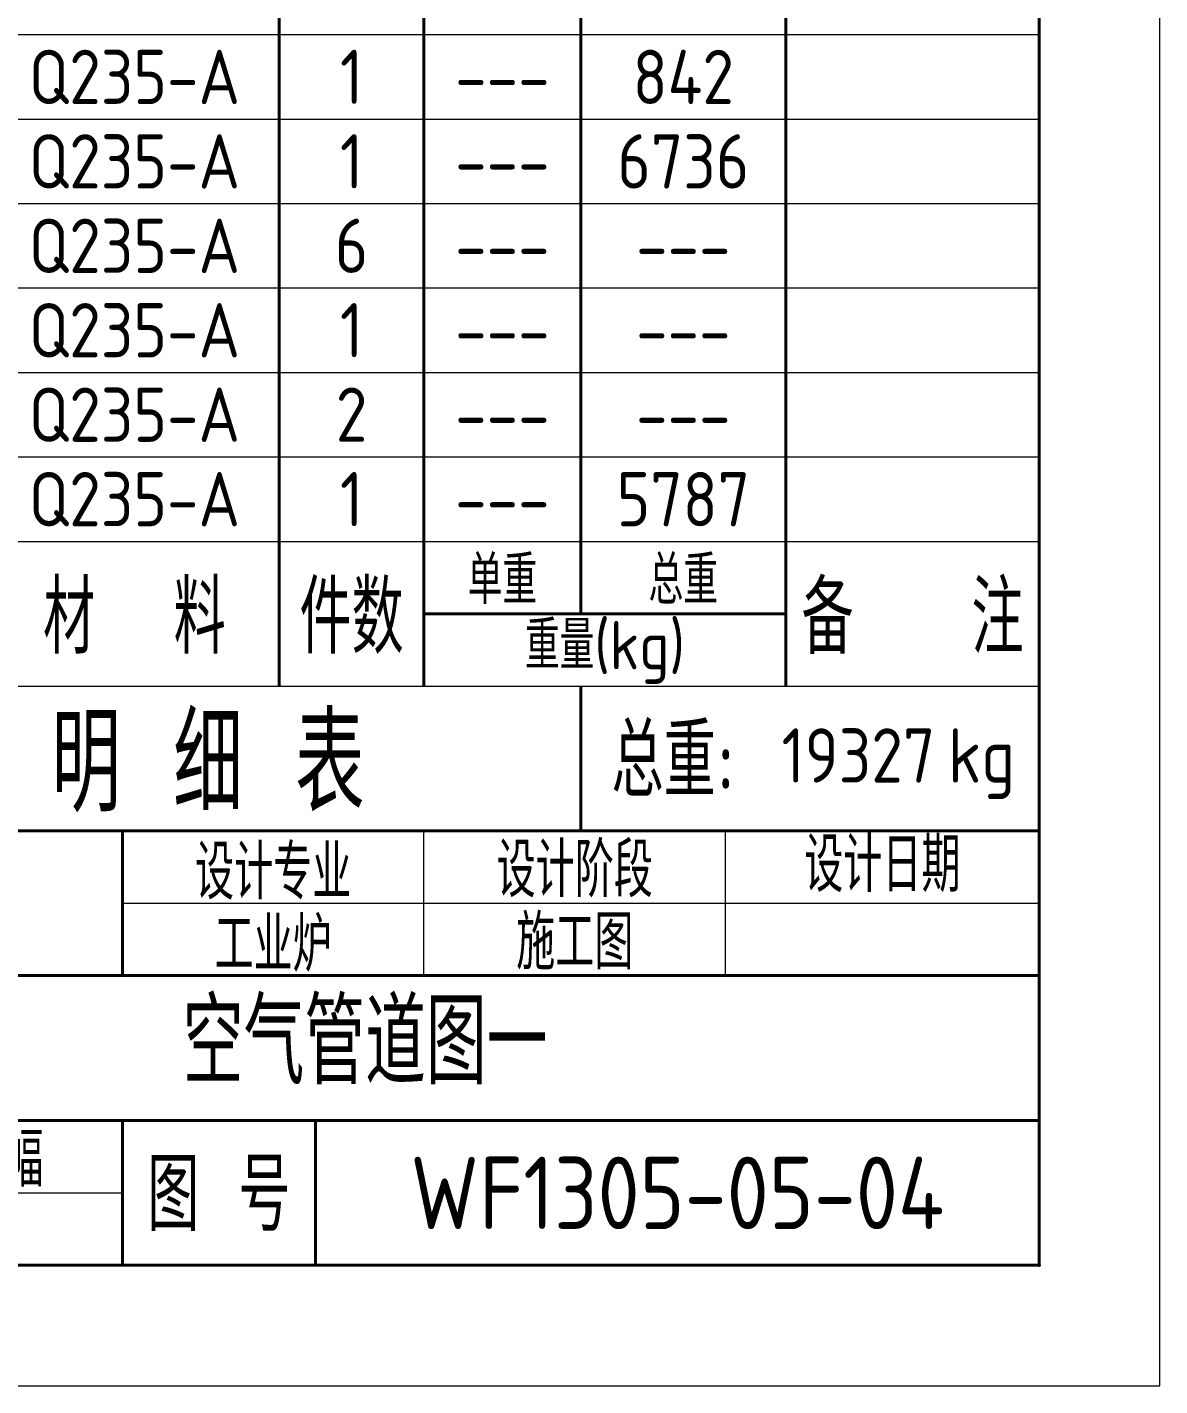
# Model space of a CAD drawing. Header units: millimetres. Extents: x 188205 to 604756, y -401673 to 15123.
# Drawn here: x 391271 to 397374, y -379286 to -371966 of the extents above; entities that cross this region are included whole.
import ezdxf
from ezdxf.enums import TextEntityAlignment as Align

# ---------------------------------------------------------------- set-up
doc = ezdxf.new("R2010")
doc.units = ezdxf.units.MM
doc.header["$LTSCALE"] = 500
for name, color, linetype, lineweight in [('SHI', 7, 'Continuous', 40), ('WEN', 3, 'Continuous', 20), ('XI', 2, 'Continuous', 20)]:
    doc.layers.add(name, color=color, linetype=linetype, lineweight=lineweight)
doc.styles.add('GB', font='gbenor.shx', dxfattribs={"bigfont": 'gbcbig.shx'})

msp = doc.modelspace()

# ---------------------------------------------------------------- linework, layer by layer
at = {"layer": 'SHI'}
for p, q in [((392628.636, -375515.955), (392628.636, -366090.955)), ((393408.636, -375515.955), (393408.636, -366090.955)), ((394253.636, -375125.955), (394253.636, -366090.955)), ((395358.636, -375515.955), (395358.636, -366090.955)), ((395358.636, -375125.955), (393408.636, -375125.955)), ((394253.636, -376295.955), (394253.636, -375515.955)), ((385023.636, -376295.955), (396723.636, -376295.955)), ((385023.636, -376295.955), (396723.636, -376295.955)), ((391783.636, -377075.955), (391783.636, -376295.955)), ((385023.636, -377075.955), (396723.636, -377075.955)), ((388923.636, -377855.955), (396723.636, -377855.955)), ((391783.636, -378635.955), (391783.636, -377855.955)), ((392823.636, -377855.955), (392823.636, -378635.955))]:
    msp.add_line(p, q, dxfattribs=at)
msp.add_lwpolyline([(344333.636, -378635.955), (396723.636, -378635.955), (396723.636, -341325.955), (344333.636, -341325.955)], close=True, dxfattribs=at)
msp.add_point((396723.636, -378635.955), dxfattribs=at)
at = {"layer": 'XI'}
for p, q in [((385023.636, -372005.955), (396723.636, -372005.955)), ((385023.636, -372460.955), (396723.636, -372460.955)), ((385023.636, -372915.955), (396723.636, -372915.955)), ((385023.636, -373370.955), (396723.636, -373370.955)), ((385023.636, -373825.955), (396723.636, -373825.955)), ((385023.636, -374280.955), (396723.636, -374280.955)), ((385023.636, -374735.955), (396723.636, -374735.955)), ((385023.636, -375515.955), (396723.636, -375515.955)), ((393408.636, -377075.955), (393408.636, -376295.955)), ((395033.636, -377075.955), (395033.636, -376295.955)), ((391783.636, -376685.955), (396723.636, -376685.955)), ((385023.636, -378245.955), (391783.636, -378245.955))]:
    msp.add_line(p, q, dxfattribs=at)
msp.add_lwpolyline([(342708.636, -379285.955), (397373.636, -379285.955), (397373.636, -340675.955), (342708.636, -340675.955)], close=True, dxfattribs=at)

# ---------------------------------------------------------------- texts
at = {"layer": 'SHI', "style": 'GB'}
msp.add_text('空气管道图一', height=455, dxfattribs=at).set_placement((392108.636, -377660.955))
at = {"layer": 'WEN', "style": 'GB'}
for s, height, p in [('Q235-A', 292.5, (391848.636, -372233.455)), ('1', 292.5, (393018.636, -372233.455)), ('842', 292.5, (394806.136, -372233.455)), ('---', 292.5, (393831.136, -372233.455)), ('Q235-A', 292.5, (391848.636, -372688.455)), ('1', 292.5, (393018.636, -372688.455)), ('6736', 292.5, (394806.136, -372688.455)), ('---', 292.5, (393831.136, -372688.455)), ('Q235-A', 292.5, (391848.636, -373143.455)), ('6', 292.5, (393018.636, -373143.455)), ('---', 292.5, (393831.136, -373143.455)), ('---', 292.5, (394806.136, -373143.455)), ('Q235-A', 292.5, (391848.636, -373598.455)), ('1', 292.5, (393018.636, -373598.455)), ('---', 292.5, (393831.136, -373598.455)), ('---', 292.5, (394806.136, -373598.455)), ('Q235-A', 292.5, (391848.636, -374053.455)), ('2', 292.5, (393018.636, -374053.455)), ('---', 292.5, (393831.136, -374053.455)), ('---', 292.5, (394806.136, -374053.455)), ('Q235-A', 292.5, (391848.636, -374508.455)), ('1', 292.5, (393018.636, -374508.455)), ('5787', 292.5, (394806.136, -374508.455)), ('---', 292.5, (393831.136, -374508.455)), ('单重', 260, (393831.136, -374930.955)), ('总重', 260, (394806.136, -374930.955)), ('材  料', 390, (391848.636, -375125.955)), ('件数', 390, (393018.636, -375125.955)), ('备   注', 390, (396041.136, -375125.955)), ('重量(kg)', 260, (394383.636, -375320.955)), ('材 料 明 细 表', 520, (391588.636, -375905.955)), ('总重:', 390, (394754.136, -375896.495)), ('设计阶段', 292.5, (394221.136, -376490.955)), ('设计日期', 292.5, (395878.636, -376464.529)), ('设计专业', 292.5, (392596.136, -376503.729)), ('工业炉', 292.5, (392596.136, -376893.729)), ('施工图', 292.5, (394221.136, -376880.955)), ('图 幅', 292.5, (391068.636, -378050.955)), ('图 号', 390, (392303.636, -378245.955)), ('WF1305-05-04', 390, (394773.636, -378245.955))]:
    msp.add_text(s, height=height, dxfattribs=at).set_placement(p, align=Align.MIDDLE)
msp.add_text('19327', height=292.5, dxfattribs=at).set_placement((396163.511, -376035.955), align=Align.RIGHT)
msp.add_text('kg', height=292.5, dxfattribs=at).set_placement((396232.59, -376035.955))

doc.saveas('drawing.dxf')
